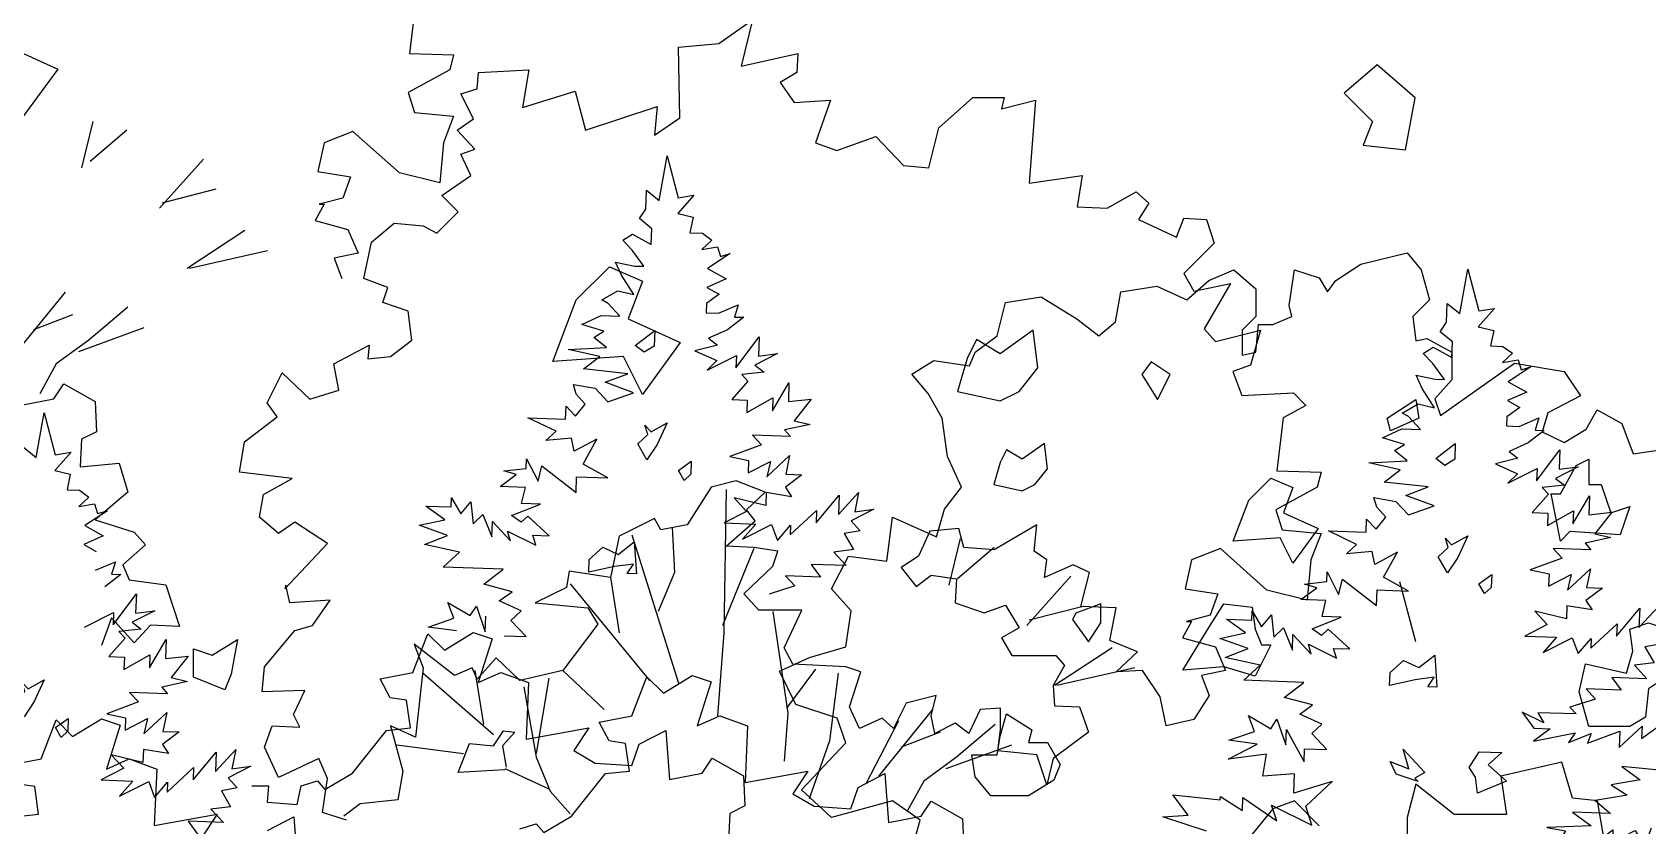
# Model space of a CAD drawing. Header units: inches. Extents: x -11 to 128, y 7 to 56.
# Drawn here: x 57.463 to 58.072, y 22.148 to 22.446 of the extents above; entities that cross this region are included whole.
import ezdxf

# ---------------------------------------------------------------- set-up
doc = ezdxf.new("R2010")
doc.units = ezdxf.units.IN
doc.header["$MEASUREMENT"] = 0
doc.layers.add('CAY', color=94, linetype='Continuous')
doc.layers.add('CAY-3', color=61, linetype='Continuous')
picture_1 = doc.add_image_def('image1.jpg', size_in_pixel=(1680, 1093))

# ---------------------------------------------------------------- blocks, each defined once
blk = doc.blocks.new('A$C76451831')
at = {"layer": 'CAY'}
for p, q in [((5943, 1269.4), (5949.7, 1306.8)), ((5949.7, 1306.8), (5958.9, 1271.5)), ((5931.9, 1262.1), (5932.4, 1277.9)), ((5932.4, 1277.9), (5943, 1269.4)), ((5972.1, 1273.8), (5958.5, 1258.4)), ((5958.9, 1271.5), (5972.1, 1273.8)), ((5926.6, 1254.1), (5931.9, 1262.1)), ((5936.7, 1245.6), (5926.6, 1254.1)), ((5958.5, 1258.4), (5971.5, 1255.2)), ((5971.5, 1255.2), (5968.8, 1242.2)), ((5912.4, 1236), (5920.7, 1241.1)), ((5920.2, 1227.6), (5912.4, 1236)), ((5920.7, 1241.1), (5936.3, 1232.4)), ((5936.3, 1232.4), (5936.7, 1245.6)), ((5968.8, 1242.2), (5979.2, 1241.8)), ((5987.1, 1236.1), (5978.7, 1228.2)), ((5979.2, 1241.8), (5987.1, 1236.1)), ((5930.2, 1214.1), (5920.2, 1227.6)), ((5978.7, 1228.2), (5991.9, 1230.5)), ((6002.6, 1224.7), (5983.6, 1212.2)), ((5991.9, 1230.5), (5994.4, 1222.3)), ((5994.4, 1222.3), (6002.6, 1224.7)), ((5906.3, 1217.6), (5922.5, 1214.3)), ((5911.3, 1206.6), (5906.3, 1217.6)), ((5921.6, 1190.3), (5911.3, 1206.6)), ((5922.5, 1214.3), (5930.2, 1214.1)), ((5983.6, 1212.2), (5999.1, 1203.5)), ((5894.8, 1185.8), (5908.2, 1193.5)), ((5908.2, 1193.5), (5921.6, 1190.3)), ((5999.1, 1203.5), (5983, 1196.4)), ((5983, 1196.4), (5993.3, 1190.6)), ((5900.1, 1182.9), (5894.8, 1185.8)), ((5910.1, 1172.2), (5900.1, 1182.9)), ((5982.6, 1182.8), (5982.3, 1175.1)), ((5993.3, 1190.6), (5982.6, 1182.8)), ((5992.7, 1174.7), (6009.3, 1181.8)), ((6009.3, 1181.8), (6006.2, 1171.5)), ((5878.2, 1165.1), (5894.3, 1172.7)), ((5896.6, 1159.5), (5878.2, 1165.1)), ((5894.3, 1172.7), (5910.1, 1172.2)), ((5982.3, 1175.1), (5992.7, 1174.7)), ((6013.9, 1171.3), (6000.4, 1160.8)), ((6006.2, 1171.5), (6013.9, 1171.3)), ((5888.2, 1154.3), (5896.6, 1159.5)), ((5898.8, 1145.8), (5888.2, 1154.3)), ((6000.4, 1160.8), (5984.3, 1153.7)), ((5984.3, 1153.7), (5991.8, 1148)), ((6007.4, 1128.9), (6026.9, 1154.9)), ((6026.9, 1154.9), (6026.3, 1138.6)), ((5866.6, 1144.2), (5898.8, 1145.8)), ((5893.1, 1138.3), (5866.6, 1144.2)), ((5879.6, 1127.9), (5893.1, 1138.3)), ((5991.8, 1148), (5973, 1143.2)), ((5973, 1143.2), (5991.3, 1134.9)), ((5983.3, 1127), (6007.8, 1139.3)), ((6007.8, 1139.3), (6007.4, 1128.9)), ((6042.3, 1140.8), (6023.3, 1131)), ((6026.3, 1138.6), (6042.3, 1140.8)), ((5916.6, 1123.9), (5879.6, 1127.9)), ((5991.3, 1134.9), (5983.3, 1127)), ((6030.9, 1125.3), (6012.2, 1123.3)), ((6023.3, 1131), (6030.9, 1125.3)), ((5435.2, 1102.7), (5443.6, 1115.3)), ((5443.6, 1115.3), (5470, 1100.6)), ((5871, 1115), (5889.4, 1111.7)), ((5873.4, 1106.8), (5871, 1115)), ((5889.4, 1111.7), (5899.9, 1100.4)), ((5897.8, 1116.8), (5916.6, 1123.9)), ((5921.5, 1107.8), (5897.8, 1116.8)), ((6017.4, 1117.6), (6003.8, 1102.2)), ((6012.2, 1123.3), (6017.4, 1117.6)), ((6037.9, 1092.9), (6051.8, 1116.4)), ((6051.8, 1116.4), (6051.3, 1100.6)), ((5407.8, 1097.4), (5435.2, 1102.7)), ((5470, 1100.6), (5471.1, 1075.2)), ((5872.8, 1088.2), (5880.8, 1098.4)), ((5880.8, 1098.4), (5873.4, 1106.8)), ((5899.9, 1100.4), (5921.5, 1107.8)), ((6003.8, 1102.2), (6016.9, 1101.8)), ((6016.5, 1091.4), (6038.3, 1103.8)), ((6016.9, 1101.8), (6016.5, 1091.4)), ((6038.3, 1103.8), (6037.9, 1092.9)), ((6051.3, 1100.6), (6070.4, 1102.6)), ((6070.4, 1102.6), (6056.2, 1084.5)), ((5420.6, 1053.6), (5427.3, 1091)), ((5427.3, 1091), (5436.5, 1055.8)), ((5856.5, 1075.7), (5832.8, 1086.9)), ((5832.8, 1086.9), (5864.5, 1085.8)), ((5864.5, 1085.8), (5864.9, 1096.7)), ((5864.9, 1096.7), (5872.8, 1088.2)), ((6056.2, 1084.5), (6069.6, 1081.4)), ((5471.1, 1075.2), (5458.4, 1068.9)), ((5848, 1067.8), (5856.5, 1075.7)), ((6053, 1071.1), (6021.3, 1072.2)), ((6021.3, 1072.2), (6028.7, 1064.2)), ((6069.6, 1081.4), (6048.2, 1076.7)), ((6048.2, 1076.7), (6053, 1071.1)), ((5410, 1062.2), (5420.6, 1053.6)), ((5449.8, 1058.1), (5436.1, 1042.7)), ((5436.5, 1055.8), (5449.8, 1058.1)), ((5458.4, 1068.9), (5457.3, 1045.7)), ((5869.4, 1069.8), (5848, 1067.8)), ((5871.7, 1058.8), (5869.4, 1069.8)), ((5890.7, 1069), (5871.7, 1058.8)), ((5879.1, 1048.1), (5890.7, 1069)), ((6028.7, 1064.2), (6002.1, 1054.3)), ((5457.3, 1045.7), (5490, 1048.9)), ((5490, 1048.9), (5497.4, 1024.6)), ((5812.7, 1042.3), (5831.4, 1044.3)), ((5831.4, 1044.3), (5831.6, 1052.5)), ((5831.6, 1052.5), (5841.4, 1033.6)), ((5841.4, 1033.6), (5844.6, 1046.6)), ((5844.6, 1046.6), (5873.3, 1024.3)), ((5900, 1036.5), (5879.1, 1048.1)), ((6002.1, 1054.3), (6017.8, 1051)), ((6017.8, 1051), (6017.5, 1040.6)), ((6017.5, 1040.6), (6036.4, 1050.3)), ((6033.2, 1037.3), (6052.4, 1055.2)), ((6036.4, 1050.3), (6033.2, 1037.3)), ((6052.4, 1055.2), (6049.1, 1039.5)), ((5436.1, 1042.7), (5449.1, 1039.5)), ((5449.1, 1039.5), (5446.4, 1026.4)), ((5809.5, 1029.2), (5823, 1039.2)), ((5823, 1039.2), (5812.7, 1042.3)), ((5873.3, 1024.3), (5873.7, 1037.4)), ((5873.7, 1037.4), (5900, 1036.5)), ((6062.7, 1039), (6048.8, 1028.6)), ((6049.1, 1039.5), (6062.7, 1039)), ((5446.4, 1026.4), (5456.8, 1026.1)), ((5464.8, 1020.4), (5456.3, 1012.5)), ((5456.8, 1026.1), (5464.8, 1020.4)), ((5497.4, 1024.6), (5470, 1001.4)), ((5768.6, 1012.1), (5768.9, 1019.8)), ((5768.9, 1019.8), (5776.6, 1006.4)), ((5776.6, 1006.4), (5785.1, 1016.5)), ((5785.1, 1016.5), (5787.1, 997.8)), ((5830.8, 1028.5), (5809.5, 1029.2)), ((5827.6, 1015), (5830.8, 1028.5)), ((6005.9, 1019.7), (6016.3, 1008.4)), ((6032.4, 1013.3), (6005.9, 1019.7)), ((6032.8, 1024.2), (6032.4, 1013.3)), ((6053.9, 1020.7), (6032.8, 1024.2)), ((6048.8, 1028.6), (6053.9, 1020.7)), ((6074.5, 998.7), (6093.9, 1022)), ((6093.3, 1005.7), (6110.2, 1024.2)), ((6093.9, 1022), (6093.3, 1005.7)), ((6110.2, 1024.2), (6107, 1008)), ((5456.3, 1012.5), (5469.5, 1014.7)), ((5480.2, 1008.9), (5461.2, 996.5)), ((5469.5, 1014.7), (5472, 1006.5)), ((5472, 1006.5), (5480.2, 1008.9)), ((5747.3, 1012.8), (5768.6, 1012.1)), ((5763.2, 1001.4), (5747.3, 1012.8)), ((5787.1, 997.8), (5795.1, 1005.7)), ((5795.1, 1005.7), (5802.6, 986.9)), ((5819.1, 1004.9), (5843.5, 1014.5)), ((5827.1, 999.2), (5819.1, 1004.9)), ((5832.7, 1004.4), (5827.1, 999.2)), ((5843.5, 1014.5), (5827.6, 1015)), ((5850.7, 987.9), (5832.7, 1004.4)), ((6016.3, 1008.4), (5997.4, 998.7)), ((6052.8, 988.6), (6074.8, 1009.1)), ((6074.8, 1009.1), (6074.5, 998.7)), ((6122.9, 1010.1), (6104, 1000.4)), ((6107, 1008), (6122.9, 1010.1)), ((5461.2, 996.5), (5476.8, 987.8)), ((5470, 1001.4), (5502.7, 990.9)), ((5502.7, 990.9), (5512.2, 980.3)), ((5741.8, 996.7), (5763.2, 1001.4)), ((5765.5, 988.2), (5741.8, 996.7)), ((5802.6, 986.9), (5803.1, 1000)), ((5803.1, 1000), (5818.4, 983.6)), ((5818.4, 983.6), (5815.9, 991.8)), ((5815.9, 991.8), (5839.5, 980.1)), ((5997.4, 998.7), (6024.1, 997.7)), ((6024.1, 997.7), (6012.8, 985)), ((6012.8, 985), (6037.3, 997.3)), ((6037.3, 997.3), (6042.2, 983.9)), ((6042.2, 983.9), (6053.1, 996.7)), ((6053.1, 996.7), (6052.8, 988.6)), ((6111.4, 992), (6098.2, 989.7)), ((6098.2, 989.7), (6105.9, 976.3)), ((6104, 1000.4), (6111.4, 992)), ((5476.8, 987.8), (5460.6, 980.6)), ((5460.6, 980.6), (5470.9, 974.8)), ((5512.2, 980.3), (5493.2, 963.4)), ((5746.2, 980.7), (5765.5, 988.2)), ((5775.4, 974.2), (5746.2, 980.7)), ((5839.5, 980.1), (5837.1, 988.4)), ((5837.1, 988.4), (5850.7, 987.9)), ((6105.9, 976.3), (6089.5, 974.1)), ((5470.3, 959), (5486.9, 966.1)), ((5486.9, 966.1), (5483.8, 955.8)), ((5493.2, 963.4), (5498.5, 950.8)), ((5761.9, 961.5), (5775.4, 974.2)), ((6070.5, 963.9), (6078.3, 953.2)), ((6099.9, 962.9), (6070.5, 963.9)), ((6089.5, 974.1), (6099.9, 962.9)), ((5491.5, 955.5), (5478, 945.1)), ((5483.8, 955.8), (5491.5, 955.5)), ((5498.5, 950.8), (5529.1, 946.6)), ((5812.1, 959.8), (5761.9, 961.5)), ((5795.8, 947.2), (5812.1, 959.8)), ((6078.3, 953.2), (6048.9, 954.2)), ((6048.9, 954.2), (6056.8, 945.8)), ((5485, 913.1), (5504.5, 939.2)), ((5504.5, 939.2), (5503.9, 922.9)), ((5529.1, 946.6), (5540.7, 911.8)), ((5819.6, 940.9), (5795.8, 947.2)), ((5808.9, 933.2), (5819.6, 940.9)), ((6056.8, 945.8), (6035.2, 938.9)), ((5460.9, 911.2), (5485.4, 923.5)), ((5485.4, 923.5), (5485, 913.1)), ((5519.9, 925), (5501, 915.3)), ((5503.9, 922.9), (5519.9, 925)), ((5770.8, 918.6), (5765.8, 931.9)), ((5765.8, 931.9), (5784.4, 920.9)), ((5784.4, 920.9), (5789.7, 928.8)), ((5789.7, 928.8), (5797.1, 907.3)), ((5827.2, 924.8), (5808.9, 933.2)), ((5818.7, 916.9), (5827.2, 924.8)), ((5483.7, 919.1), (5475.3, 895.9)), ((5502.7, 898.1), (5483.7, 919.1)), ((5508.5, 909.6), (5489.8, 907.5)), ((5501, 915.3), (5508.5, 909.6)), ((5516.4, 912.8), (5502.7, 898.1)), ((5540.7, 911.8), (5516.4, 912.8)), ((5749.2, 911.2), (5770.8, 918.6)), ((5773.1, 908.1), (5749.2, 911.2)), ((5797.1, 907.3), (5797.6, 920.4)), ((5831.4, 903.4), (5818.7, 916.9)), ((5495.1, 901.9), (5481.4, 886.5)), ((5489.8, 907.5), (5495.1, 901.9)), ((5515.5, 877.1), (5529.5, 900.7)), ((5529.5, 900.7), (5528.9, 884.8)), ((5812.9, 904), (5831.4, 903.4)), ((5481.4, 886.5), (5494.5, 886)), ((5494.1, 875.6), (5515.9, 888)), ((5494.5, 886), (5494.1, 875.6)), ((5515.9, 888), (5515.5, 877.1)), ((5528.9, 884.8), (5548, 886.9)), ((5548, 886.9), (5533.8, 868.8)), ((5533.8, 868.8), (5547.3, 865.6)), ((5498.9, 856.4), (5506.3, 848.5)), ((5530.6, 855.3), (5498.9, 856.4)), ((5547.3, 865.6), (5525.8, 860.9)), ((5525.8, 860.9), (5530.6, 855.3)), ((5506.3, 848.5), (5479.7, 838.5)), ((5479.7, 838.5), (5495.4, 835.2)), ((5495.4, 835.2), (5495.1, 824.8)), ((5495.1, 824.8), (5514, 834.6)), ((5510.8, 821.5), (5530, 839.5)), ((5514, 834.6), (5510.8, 821.5)), ((5530, 839.5), (5526.8, 823.7)), ((5540.3, 823.2), (5526.4, 812.8)), ((5526.4, 812.8), (5531.5, 805)), ((5526.8, 823.7), (5540.3, 823.2)), ((5510, 797.5), (5483.5, 803.9)), ((5483.5, 803.9), (5494, 792.7)), ((5510.4, 808.4), (5510, 797.5)), ((5531.5, 805), (5510.4, 808.4)), ((5552.1, 782.9), (5571.5, 806.3)), ((5570.9, 790), (5587.9, 808.4)), ((5571.5, 806.3), (5570.9, 790)), ((5587.9, 808.4), (5584.6, 792.2)), ((5494, 792.7), (5475, 782.9)), ((5530.4, 772.8), (5552.4, 793.3)), ((5552.4, 793.3), (5552.1, 782.9)), ((5600.5, 794.4), (5581.6, 784.6)), ((5584.6, 792.2), (5600.5, 794.4)), ((5475, 782.9), (5501.7, 782)), ((5501.7, 782), (5490.4, 769.2)), ((5490.4, 769.2), (5514.9, 781.5)), ((5514.9, 781.5), (5519.8, 768.2)), ((5519.8, 768.2), (5530.7, 781)), ((5530.7, 781), (5530.4, 772.8)), ((5589, 776.2), (5575.8, 773.9)), ((5575.8, 773.9), (5583.5, 760.5)), ((5581.6, 784.6), (5589, 776.2)), ((5583.5, 760.5), (5567.1, 758.4)), ((5577.6, 747.1), (5548.1, 748.2)), ((5548.1, 748.2), (5555.9, 737.5)), ((5567.1, 758.4), (5577.6, 747.1))]:
    blk.add_line(p, q, dxfattribs=at)
for points in [[(5738.9, 1437), (5733.7, 1392.7), (5770.6, 1391.6), (5767.4, 1379), (5732.6, 1360), (5737.9, 1343.1), (5770.6, 1340), (5762.2, 1317.8), (5759, 1284.1), (5725.2, 1292.5), (5686.2, 1327.3), (5662, 1317.8), (5656.7, 1293.6), (5684.1, 1289.3), (5677.8, 1271.4), (5657.7, 1266.1), (5662, 1266.1), (5654.6, 1252.4), (5682, 1245), (5690.4, 1225), (5670.4, 1220.8), (5676.7, 1203.9)], [(530, 749.3), (509.9, 755.6), (514.2, 784.1), (506.8, 800.9), (473, 785.1), (461.4, 810.4), (467.7, 828.4), (490.9, 827.3), (485.7, 837.9), (495.2, 857.9), (459.3, 856.8), (461.4, 877.9), (486.7, 908.5), (501.5, 912.7), (516.3, 933.8), (482.5, 931.7), (479.3, 946.5), (478.3, 943.3), (514.2, 981.3), (486.7, 999.2), (473, 989.7), (457.2, 1003.4), (460.4, 1022.4), (484.6, 1036.1), (440.3, 1041.4), (444.5, 1066.7), (472, 1087.8), (463.5, 1099.4), (476.2, 1124.7), (499.4, 1102.6), (523.6, 1110), (519.4, 1132.1), (549, 1147.9), (547.9, 1136.3), (566.9, 1138.4), (584.8, 1152.1), (581.7, 1176.4), (560.6, 1183.8), (564.8, 1196.4), (544.7, 1203.8), (551.1, 1234.4), (570.1, 1250.2), (594.3, 1248.1), (605.9, 1241.8), (623.8, 1259.7), (610.1, 1273.4), (634.4, 1290.3), (625.9, 1308.2), (637.6, 1312.5), (622.8, 1328.3), (636.5, 1337.8), (625.9, 1358.9), (639.7, 1363.1), (640.7, 1376.8), (682.9, 1378.9), (677.6, 1347.3), (721.9, 1361), (730.4, 1328.3), (790.5, 1348.3), (788.4, 1324.1), (809.5, 1338.8), (808.4, 1397.9), (842.2, 1401.1), (870.6, 1421.1), (861.1, 1382.1), (908.6, 1392.6), (907.6, 1376.8), (893.8, 1368.4), (905.4, 1351.5), (936, 1353.6), (923.4, 1317.7), (941.3, 1311.4), (974, 1323), (997.2, 1298.7), (1018.3, 1296.6), (1026.7, 1330.4), (1055.2, 1355.7), (1081.6, 1355.7), (1079.5, 1346.2), (1107.9, 1353.6), (1102.7, 1284), (1147, 1290.3), (1142.7, 1263.9), (1168.1, 1262.9), (1192.3, 1276.6), (1202.9, 1267.1), (1194.4, 1253.4), (1226.1, 1238.6), (1232.4, 1254.5), (1251.4, 1253.4), (1257.7, 1233.4), (1232.4, 1208), (1240.8, 1193.3), (1271.4, 1199.6), (1249.3, 1161.6), (1258.8, 1151.1), (1296.7, 1160.6), (1288.3, 1131.1), (1273.5, 1125.8), (1280.9, 1105.7), (1324.2, 1107.9), (1334.7, 1097.3), (1315.7, 1086.8), (1310.4, 1042.5), (1347.4, 1041.4), (1344.2, 1028.7), (1309.4, 1009.8), (1314.7, 992.9), (1347.4, 989.7), (1338.9, 967.6), (1335.8, 933.8), (1302, 942.3), (1263, 977.1), (1238.7, 967.6), (1233.4, 943.3), (1260.9, 939.1), (1254.5, 921.2), (1234.5, 915.9), (1238.7, 915.9), (1231.3, 902.2), (1258.8, 894.8), (1267.2, 874.8), (1247.2, 870.5), (1253.5, 853.7)], [(5467.9, 1335.7), (5458.4, 1296.7)], [(5496.4, 1328.4), (5465.8, 1302)], [(5560.7, 1304.1), (5523.8, 1263)], [(5571.3, 1278.8), (5525.9, 1267.2)], [(5595.5, 1244), (5547, 1212.3)], [(5614.5, 1227.1), (5549.1, 1212.3)], [(1251.4, 739.8), (1214.7, 752), (1236, 753.5), (1223, 770.3), (1262.8, 766.2), (1262.9, 768.9), (1281.5, 757.4), (1281.9, 768.2), (1310.2, 748.6), (1305.7, 761.9), (1339.5, 744.9), (1334.6, 760.9), (1356.7, 781.5), (1324.6, 771.7), (1325.2, 788), (1298.4, 786.2), (1301.7, 804.7), (1269.4, 800.4), (1293.9, 813.1), (1270, 816.2), (1291.5, 823.6), (1286.5, 837), (1305.2, 825.9), (1310.4, 833.9), (1317.9, 812.3), (1318.3, 825.4), (1333.2, 798.2), (1333.6, 809), (1352.2, 808.4), (1339.5, 822), (1347.9, 829.8), (1329.6, 838.2), (1340.3, 846), (1316.5, 852.2), (1332.8, 864.8), (1282.6, 866.6), (1296.2, 879.2), (1266.9, 885.7), (1286.2, 893.2), (1262.5, 901.7), (1284, 906.4), (1268.1, 917.8), (1289.3, 917.1), (1289.6, 924.8), (1297.3, 911.4), (1305.8, 921.5), (1307.9, 902.9), (1315.9, 910.7), (1323.4, 891.9), (1323.8, 905), (1339.1, 888.6), (1336.7, 896.9), (1360.3, 885.2), (1357.8, 893.4), (1371.4, 892.9), (1353.4, 909.4), (1347.8, 904.2), (1339.8, 909.9), (1364.2, 919.5), (1348.4, 920), (1351.5, 933.5), (1330.3, 934.3), (1343.8, 944.2), (1333.4, 947.3), (1352.1, 949.4), (1352.4, 957.5), (1362.1, 938.6), (1365.3, 951.6), (1394, 929.3), (1394.4, 942.4), (1420.7, 941.5), (1399.8, 953.1), (1411.4, 974), (1392.5, 963.8), (1390.1, 974.8), (1368.8, 972.8), (1377.2, 980.7), (1353.6, 991.9), (1385.3, 990.8), (1385.6, 1001.7), (1393.5, 993.3), (1401.6, 1003.4), (1394.2, 1011.8), (1391.7, 1020.1), (1410.2, 1016.7), (1420.7, 1005.5), (1442.2, 1012.9), (1418.5, 1021.8), (1437.3, 1028.9), (1400.3, 1032.9), (1413.8, 1043.3), (1387.3, 1049.2), (1419.5, 1050.8), (1409, 1059.4), (1417.3, 1064.5), (1398.9, 1070.1), (1415, 1077.7), (1430.9, 1077.2), (1420.8, 1088), (1415.5, 1090.9), (1428.9, 1098.6), (1442.4, 1095.4), (1432.1, 1111.6), (1427, 1122.6), (1443.2, 1119.4), (1450.9, 1119.1), (1441, 1132.6), (1433.1, 1141), (1441.4, 1146.2), (1457, 1137.5), (1457.5, 1150.6), (1447.3, 1159.1), (1452.6, 1167.1), (1453.1, 1182.9), (1463.7, 1174.4), (1470.5, 1211.8), (1479.7, 1176.6), (1492.9, 1178.8), (1479.2, 1163.4), (1492.2, 1160.3), (1489.5, 1147.2), (1499.9, 1146.8), (1507.9, 1141.1), (1499.4, 1133.3), (1512.7, 1135.5), (1515.1, 1127.3), (1523.3, 1129.7), (1504.3, 1117.2), (1519.9, 1108.5), (1503.8, 1101.4), (1514, 1095.6), (1503.3, 1087.8), (1503, 1080.1), (1513.4, 1079.7), (1530, 1086.9), (1526.9, 1076.5), (1534.6, 1076.3), (1521.1, 1065.9), (1505, 1058.7), (1512.5, 1053), (1493.8, 1048.2), (1512, 1039.9), (1504.1, 1032), (1528.5, 1044.3), (1528.1, 1033.9), (1547.6, 1060), (1547.1, 1043.7), (1563, 1045.8), (1544.1, 1036.1), (1551.6, 1030.3), (1532.9, 1028.3), (1538.2, 1022.7), (1524.5, 1007.3), (1537.6, 1006.8), (1537.3, 996.4), (1559, 1008.8), (1558.6, 997.9), (1572.6, 1021.5), (1572, 1005.6), (1591.1, 1007.7), (1576.9, 989.6), (1590.4, 986.4), (1568.9, 981.7), (1573.7, 976.1), (1542, 977.2), (1549.5, 969.2), (1522.8, 959.3), (1538.6, 956), (1538.2, 945.6), (1557.1, 955.4), (1554, 942.3), (1573.2, 960.2), (1569.9, 944.5), (1583.5, 944), (1569.5, 933.6), (1574.7, 925.7), (1553.5, 929.2), (1553.1, 918.3), (1526.6, 924.7), (1537.1, 913.4), (1518.2, 903.7), (1544.9, 902.7), (1533.5, 890), (1558, 902.3), (1563, 889), (1573.8, 901.7), (1573.5, 893.6), (1595.6, 914.1), (1595.2, 903.7), (1614.6, 927.1), (1614, 910.8), (1631, 929.2)], [(1632.1, 897), (1618.9, 894.7), (1626.6, 881.3), (1610.2, 879.2), (1620.7, 867.9), (1591.3, 868.9), (1599.1, 858.2), (1569.6, 859.3), (1577.5, 850.8), (1556, 843.9), (1561.2, 838.3), (1529.1, 839.4), (1534.2, 831), (1515.9, 839.8), (1525.9, 826.3), (1539.5, 825.9), (1525.5, 815.5), (1560.6, 822.4), (1554.9, 814.4), (1573.8, 821.9), (1570.8, 813.9), (1597.8, 823.8), (1597.4, 810.2), (1616.6, 828.2), (1616.2, 817.7), (1640.9, 835.5)], [(1639.3, 790.2), (1599.5, 794.3), (1615, 782.9), (1590.8, 778.7), (1604.1, 770.1), (1577.2, 765.6), (1590, 754.7), (1558.3, 755.8), (1573.8, 744.4), (1536.6, 743), (1552.3, 740.2), (1540.8, 721.6), (1568.1, 736.9), (1564.8, 720.7), (1592.2, 741.1), (1591.9, 730.6), (1610.8, 740.4), (1618.5, 727), (1624.5, 742.7)], [(5444.7, 1192.3), (5399.3, 1136.4)], [(5497.4, 1179.7), (5464.7, 1152.2), (5437.3, 1132.2), (5423.6, 1106.9)], [(5451, 1173.3), (5418.3, 1160.7)], [(5456.3, 1142.7), (5511.1, 1162.8)], [(5963.8, 1034.3), (5959.1, 1042.6), (5969.8, 1050.4), (5969.4, 1039.5), (5963.8, 1034.3)], [(1253.5, 853.7), (1240.8, 833.6), (1217.6, 828.4), (1212.4, 852.6), (1197.6, 874.8), (1175.4, 873.7), (1193.4, 890.6), (1170.2, 900.1), (1175.4, 927.5), (1145.9, 928.6), (1153.3, 957), (1139.6, 963.4), (1115.3, 952.8), (1117.4, 967.6), (1106.9, 975), (1109, 997.1), (1073.1, 976), (1047.8, 978.1), (1043.6, 993.9), (1019.3, 991.8), (1009.9, 970.7), (995.1, 961.2), (1007.7, 945.4), (1020.4, 954.9), (1041.5, 951.8), (1040.4, 931.7), (1064.7, 923.3), (1082.6, 929.6), (1094.2, 910.6), (1079.5, 902.2), (1087.9, 887.4), (1124.8, 887.4), (1132.2, 879), (1122.7, 862.1), (1123.8, 845.2), (1144.9, 844.2), (1152.2, 823.1), (1122.7, 800.9), (1117.4, 778.8), (1109, 804.1), (1076.3, 807.3), (1078.4, 825.2), (1078.4, 843.1), (1061.5, 842.1), (1052, 822), (1040.4, 830.5), (1023.6, 822), (1020.4, 836.8), (1024.6, 853.7), (999.3, 847.3), (988.8, 826.2), (979.3, 834.7), (960.3, 826.2), (951.8, 844.2), (961.3, 873.7), (948.7, 877.9), (904.4, 880), (897, 893.7), (911.8, 925.4), (875.9, 925.4), (863.3, 939.1), (887.5, 962.3), (891.7, 975), (871.7, 978.1), (848.5, 979.2), (872.7, 1000.3), (865.4, 1009.8), (881.2, 1024.5), (856.9, 1034), (835.8, 1028.7), (815.8, 997.1), (793.6, 992.9), (788.4, 1002.4), (758.8, 987.6), (751.5, 952.8), (716.7, 958.1), (714.5, 944.4), (688.2, 931.7), (732.5, 927.5), (740.9, 913.8), (711.4, 874.8), (675.5, 866.3), (655.5, 885.3), (639.7, 867.4), (635.4, 876.9), (620.7, 870.5), (586.9, 896.9), (594.3, 876.9), (588, 818.9), (566.9, 828.4), (577.4, 790.4), (573.2, 766.1), (541.6, 763), (527.9, 752.4)], [(848.5, 1026.6), (846.4, 906.4), (841.1, 836.8)], [(803.1, 995), (805.2, 957), (791.5, 924.3)], [(769.4, 988.7), (808.4, 864.2)], [(871.7, 977.1), (845.3, 912.7)], [(1044.7, 985.5), (1035.2, 946.5)], [(1073.1, 978.1), (1042.6, 951.8)], [(751.5, 952.8), (758.8, 906.4)], [(1137.5, 953.9), (1100.6, 912.7)], [(1484.5, 939.3), (1479.8, 947.6), (1490.5, 955.4), (1490.1, 944.5), (1484.5, 939.3)], [(717.7, 947.5), (784.2, 866.3)], [(887.5, 924.3), (900.2, 838.9), (897, 798.8)], [(1148, 928.6), (1102.7, 917)], [(1172.3, 893.7), (1123.8, 862.1)], [(594.3, 872.7), (653.4, 821)], [(675.5, 741.9), (689.2, 746.1), (695.6, 738.7), (718.8, 752.4), (747.2, 788.3), (767.3, 790.4), (764.1, 813.6), (750.4, 815.7), (742, 831.5), (769.4, 836.8), (782, 869.5), (795.8, 855.8), (820, 870.5), (835.8, 865.3), (824.2, 828.4), (843.2, 836.8), (866.4, 828.4), (864.3, 780.9), (917, 790.4), (904.4, 771.4), (922.3, 760.9), (952.9, 758.7), (959.2, 776.7), (981.4, 788.3), (984.5, 747.1), (1012, 752.4), (1020.4, 765.1), (1046.8, 750.3), (1047.8, 725)], [(637.6, 874.8), (644.9, 829.4)], [(699.8, 868.4), (689.2, 805.2)], [(711.4, 874.8), (746.2, 842.1)], [(923.4, 875.8), (899.1, 843.1)], [(942.4, 872.7), (935, 815.7), (918.1, 767.2)], [(1191.3, 876.9), (1125.9, 862.1)], [(678.7, 861.1), (689.2, 802), (700.8, 773.5), (717.7, 754.5)], [(1021.5, 842.1), (976.1, 786.2)], [(993, 832.6), (965.6, 779.8)], [(1074.2, 829.4), (1041.5, 802), (1014.1, 782), (1000.4, 756.6)], [(5441.4, 818.5), (5436.7, 826.9), (5447.4, 834.6), (5447, 823.8), (5441.4, 818.5)], [(662.9, 791.4), (623.8, 789.3), (633.3, 813.6), (653.4, 811.5), (661.8, 824.1), (671.3, 823.1), (660.8, 811.5), (663.9, 793.6)], [(1027.8, 823.1), (995.1, 810.4)], [(572.2, 812.5), (628.1, 805.2)], [(1033.1, 792.5), (1087.9, 812.5)], [(662.9, 792.5), (699.8, 775.6)]]:
    blk.add_lwpolyline(points, dxfattribs=at)
for points in [[(5351.5, 1415.3), (5379.2, 1443), (5406.9, 1431.1), (5395, 1399.4), (5438.6, 1379.6), (5406.9, 1336.1), (5391, 1367.8), (5331.7, 1363.8)], [(1418.3, 1311.9), (1426.2, 1355.4), (1394.5, 1383.2), (1366.8, 1359.4), (1390.6, 1335.6), (1382.7, 1315.8)], [(722.8, 1185.8), (750.5, 1213.5), (778.2, 1201.7), (766.3, 1170), (809.9, 1150.2), (778.2, 1106.6), (762.4, 1138.3), (703, 1134.3)], [(1109.9, 1128.8), (1106, 1160.5), (1078.3, 1140.7), (1058.5, 1152.6), (1050.5, 1136.7), (1042.6, 1109), (1078.3, 1101.1), (1094.1, 1109)], [(5922.9, 1147.7), (5939.2, 1160.3), (5938.7, 1147.1), (5930.4, 1142)], [(5925, 1065.1), (5933.4, 1073), (5931, 1080.8), (5936.2, 1075.1), (5949.6, 1082.8), (5941.3, 1064.5), (5932.7, 1051.7)], [(1443.6, 1052.7), (1459.9, 1065.3), (1459.5, 1052.2), (1451.1, 1047)], [(1445.7, 970.1), (1454.1, 978), (1451.7, 985.8), (1456.9, 980.2), (1470.4, 987.9), (1462, 969.6), (1453.4, 956.7)], [(5923.9, 955.9), (5916.2, 956.2), (5921.4, 964.1), (5905.5, 962), (5884.1, 957.3), (5884.4, 968.1), (5895.7, 978.2), (5908.6, 972.3), (5922.1, 982.7)], [(5552.4, 869.2), (5552.4, 892.9), (5568.2, 887.7), (5589.3, 900.9), (5584, 871.8), (5578.8, 858.6)], [(1444.6, 860.9), (1436.9, 861.2), (1442.2, 869.2), (1426.3, 867), (1404.8, 862.3), (1405.2, 873.2), (1416.4, 883.2), (1429.3, 877.3), (1442.8, 887.7)], [(5402.6, 849.4), (5411, 857.2), (5408.6, 865), (5413.8, 859.4), (5427.2, 867.1), (5418.9, 848.8), (5410.3, 835.9)], [(1428.7, 781.7), (1410.3, 787.8), (1405.3, 798.4), (1420.9, 792.4), (1416.1, 808.9), (1434.4, 789.2), (1426.1, 784.5)], [(1476.9, 785.4), (1471.7, 793.3), (1479.9, 806.6), (1498.9, 806), (1487.6, 795.5), (1503, 781.8), (1478.7, 771.8)]]:
    blk.add_lwpolyline(points, close=True, dxfattribs=at)
at = {"layer": 'CAY-3'}
blk.add_line((6577.4, 899), (6564.2, 949.2), dxfattribs=at)
for points in [[(6154.8, 724), (6161.9, 749.1), (6138.7, 765.3), (6087.6, 751.5), (6062.4, 774.7), (6099.4, 814), (6092.3, 834.9), (6057.7, 846.3), (6043.9, 874.2), (6069.1, 885.6), (6099.4, 894.6), (6104.1, 924.9), (6087.6, 943.4), (6101.7, 970.9), (6134, 966.6), (6138.7, 1003.6), (6175.6, 987), (6182.3, 1010.2), (6196.5, 1028.7), (6184.7, 1054.3), (6180.3, 1086.5), (6168.5, 1107.4), (6154.8, 1123.5), (6173.3, 1134.9), (6203.1, 1130.6), (6207.9, 1142), (6226.3, 1155.7), (6233.4, 1183.7), (6263.3, 1188.4), (6293.2, 1169.9), (6311.6, 1155.7), (6325.8, 1167.5), (6330.1, 1192.7), (6360.4, 1197.4), (6385.5, 1186), (6404, 1202.1), (6424.8, 1211.2), (6443.3, 1195.1), (6443.3, 1171.9), (6431.9, 1160.5), (6431.9, 1139.6), (6443.3, 1142), (6445.7, 1165.2), (6457.5, 1165.2), (6473.6, 1171.9), (6471.2, 1181.3), (6475.9, 1211.2), (6496.4, 1204.5), (6503.5, 1192.7), (6510.5, 1202.1), (6531.4, 1215.9), (6570.3, 1225.3), (6582.1, 1211.2), (6589.1, 1186), (6575, 1171.9), (6577.4, 1151.4), (6586.8, 1153.4), (6607.6, 1142), (6607.6, 1118.8), (6593.5, 1102.7), (6598.2, 1088.9), (6660.3, 1132.9), (6702, 1125.9), (6715.7, 1105.4), (6688.2, 1091.2), (6683.5, 1075.1), (6702, 1066.1), (6720.4, 1077.5), (6729.5, 1093.6), (6750.3, 1082.2), (6759.7, 1056.6), (6792, 1061.4)], [(6734.6, 737.7), (6729.9, 765.3), (6709, 767.6), (6700, 797.9), (6648.9, 786.1), (6653.6, 753.8), (6609.6, 753.8), (6577.4, 779.4), (6570.3, 751.5), (6570.3, 725.9)], [(6496.4, 744.4), (6475.9, 765.3), (6457.5, 758.6), (6436.6, 733)], [(5601.5, 778.1), (5615.2, 778.1), (5614.1, 764.4), (5639.4, 762.3), (5642.6, 778.1), (5656.3, 782.3), (5662.6, 774.9), (5685.8, 788.7), (5714.3, 824.5), (5734.4, 826.6), (5731.2, 849.8), (5717.5, 851.9), (5709, 867.8), (5736.5, 873), (5749.1, 905.7), (5762.8, 892), (5787.1, 906.8), (5802.9, 901.5), (5791.3, 864.6), (5810.3, 873), (5833.5, 864.6), (5831.4, 817.1), (5884.1, 826.6), (5871.5, 807.6), (5889.4, 797.1), (5920, 795), (5926.3, 812.9), (5948.5, 824.5), (5951.6, 783.4), (5979, 788.7), (5987.5, 801.3), (6013.8, 786.5), (6014.9, 761.2), (6002.2, 754.9), (6001.2, 731.7)], [(251.7, 752), (271.8, 754.2), (268.6, 777.4), (254.9, 779.5)], [(246.5, 795.3), (273.9, 800.6), (286.5, 833.3), (300.3, 819.5), (324.5, 834.3), (340.3, 829), (328.7, 792.1), (347.7, 800.6), (370.9, 792.1), (368.8, 744.7), (421.5, 754.2), (408.9, 735.2)], [(463.7, 740.4), (485.9, 752), (489, 710.9)]]:
    blk.add_lwpolyline(points, dxfattribs=at)
for points in [[(6371.5, 1123.4), (6355.7, 1134), (6347.8, 1123.4), (6361, 1102.3)], [(6569.5, 1097), (6577.4, 1102.3), (6580, 1086.5), (6556.3, 1075.9), (6553.6, 1086.5)], [(6268.6, 1044.2), (6266, 1065.3), (6247.5, 1052.1), (6234.3, 1060.1), (6229, 1049.5), (6223.7, 1031), (6247.5, 1025.7), (6258, 1031)], [(6712, 1046.9), (6722.6, 1052.1), (6722.6, 1031), (6733.1, 1031), (6741, 1007.2), (6756.9, 1012.5), (6748.9, 988.8), (6706.7, 991.4), (6698.8, 983.5), (6690.9, 1023.1), (6698.8, 1023.1)], [(6437.5, 1017.8), (6456, 1036.3), (6474.5, 1028.4), (6466.5, 1007.2), (6495.6, 994), (6474.5, 965), (6463.9, 986.1), (6424.3, 983.5)], [(6292.4, 922.8), (6289.7, 917.5), (6302.9, 899), (6313.5, 914.8), (6313.5, 930.7)], [(6403.2, 909.6), (6416.4, 930.7), (6440.2, 928), (6442.8, 909.6), (6448.1, 896.4), (6456, 896.4), (6442.8, 870), (6416.4, 877.9), (6382.1, 875.2)], [(6714.6, 856.8), (6719.9, 880.5), (6754.2, 872.6), (6759.5, 891.1), (6756.9, 909.6), (6772.7, 914.8), (6796.5, 906.9), (6788.5, 870), (6772.7, 859.4), (6770.1, 835.6), (6756.9, 827.7), (6722.6, 827.7)], [(6252.8, 814.5), (6268.6, 814.5), (6279.2, 796), (6273.9, 782.8), (6252.8, 769.6), (6221.1, 769.6), (6207.9, 785.5), (6205.3, 803.9), (6226.4, 803.9), (6229, 819.8), (6234.3, 838.3), (6255.4, 825.1)]]:
    blk.add_lwpolyline(points, close=True, dxfattribs=at)

msp = doc.modelspace()

# ---------------------------------------------------------------- block references
at = {"layer": 'CAY', "xscale": 0.0004489089019145984, "yscale": 0.0004489089019145984, "zscale": 0.0004489089019145984}
for p in [(55.03155, 21.8133), (57.34374, 21.8133)]:
    msp.add_blockref('A$C76451831', p, dxfattribs=at)

# ---------------------------------------------------------------- pictures from other files: only their frames are drawn
image = msp.add_image(picture_1, insert=(12.49661, 7.37723), size_in_units=(74.4025, 48.40591))
image.dxf.flags = 6

doc.saveas('drawing.dxf')
